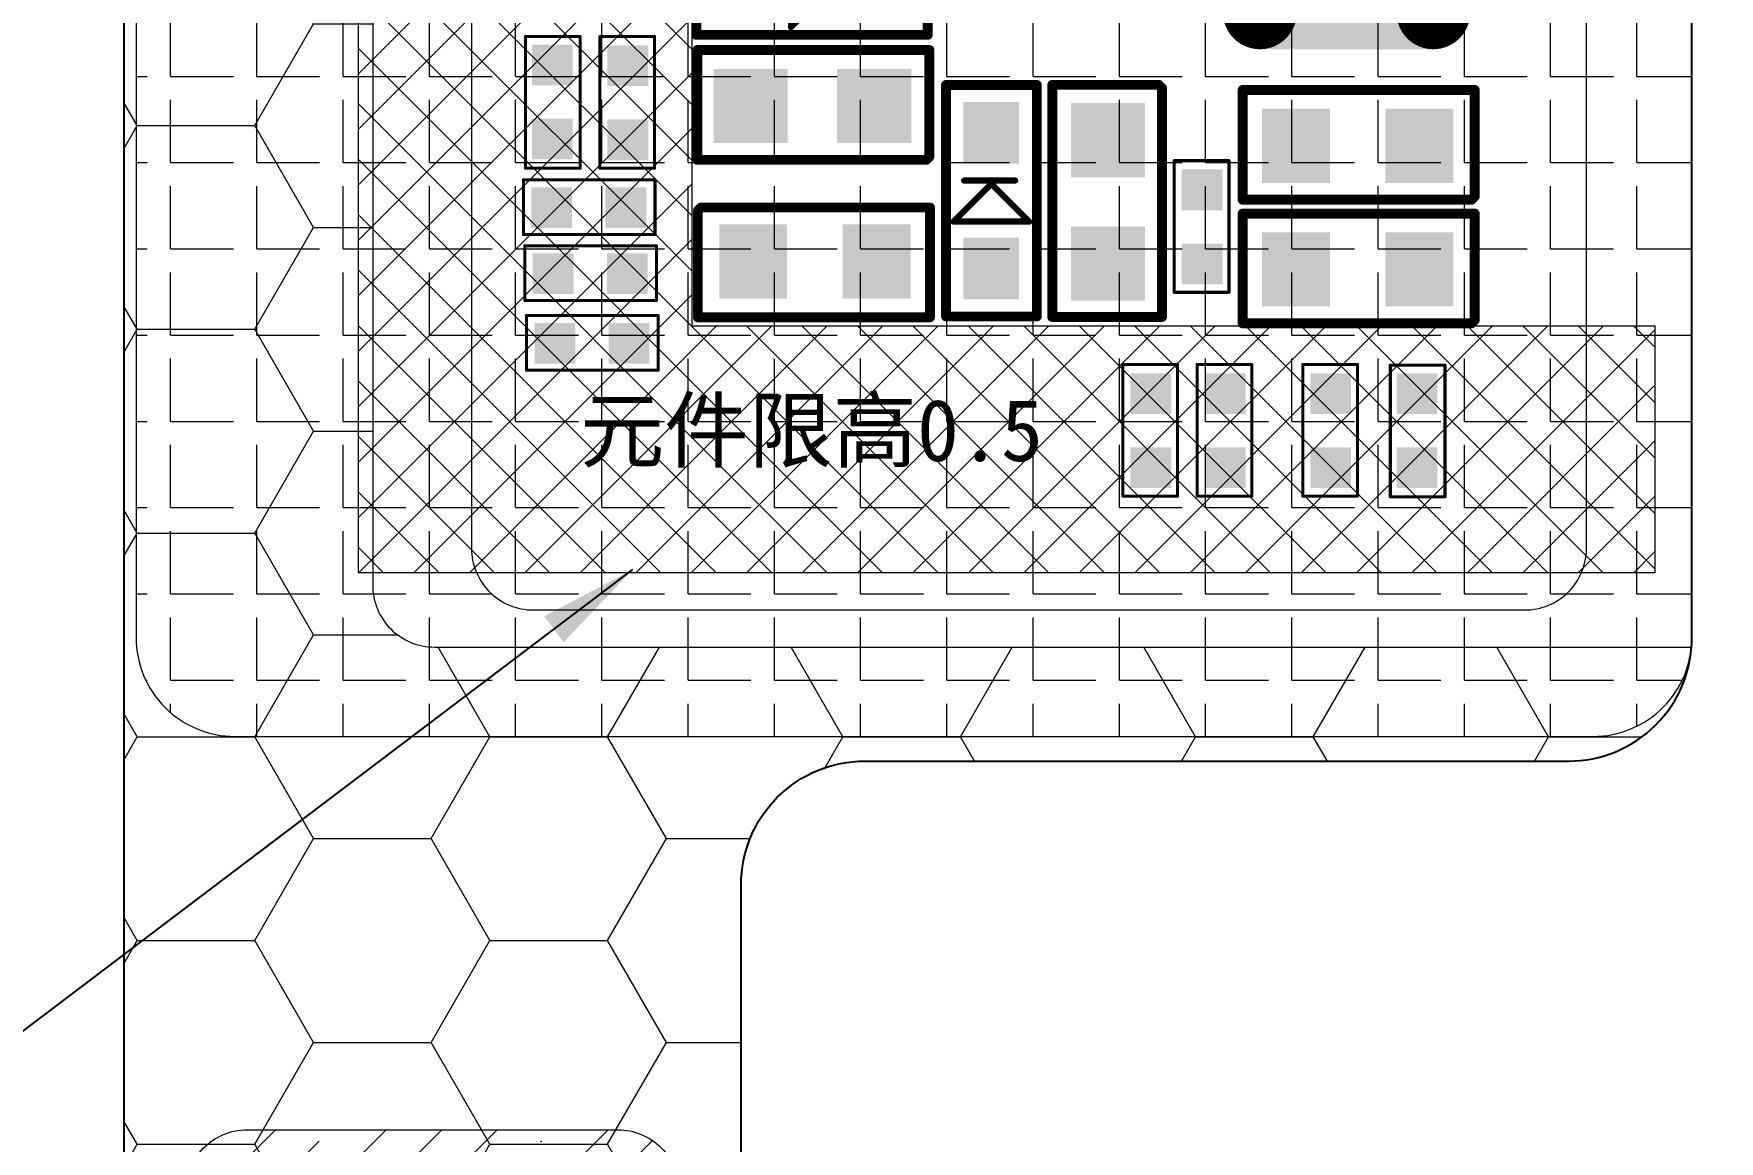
# Model space of a CAD drawing. Header units: millimetres. Extents: x 1845 to 2650, y -178 to 579.
# Drawn here: x 2441.61 to 2455.26, y 256.38 to 265.35 of the extents above; entities that cross this region are included whole.
import ezdxf

# ---------------------------------------------------------------- set-up
doc = ezdxf.new("R2010")
doc.units = ezdxf.units.MM
doc.layers.get('0').update_dxf_attribs({"lineweight": 5})
doc.layers.get('Defpoints').update_dxf_attribs({"lineweight": 5})
doc.layers.add('DIM', color=3, linetype='Continuous', lineweight=5)
doc.layers.add('MFPC', color=50, linetype='Continuous', lineweight=5)
for name, color, linetype in [('EMI', 5, 'Continuous'), ('TOPLAYER', 1, 'Continuous'), ('TOPOVERLAY', 2, 'Continuous'), ('TOPPASTE', 8, 'Continuous'), ('TOPSOLDER', 216, 'Continuous')]:
    doc.layers.add(name, color=color, linetype=linetype)
doc.styles.add('RD', font='ROMAND.shx', dxfattribs={"width": 0.8})
doc.styles.get("Standard").update_dxf_attribs({"font": 'txt', "bigfont": 'gbcbig.shx'})
doc.dimstyles.new('DIM', dxfattribs={"dimtxt": 0.8, "dimasz": 0.8, "dimexe": 0, "dimexo": 0.5, "dimgap": 0.11, "dimtad": 0, "dimzin": 1, "dimdsep": 46, "dimtxsty": 'RD', "dimcen": 0, "dimclrd": 256, "dimclre": 256, "dimclrt": 256, "dimadec": 0, "dimazin": 0, "dimtm": 1e-09, "dimtfac": 1, "dimtofl": 0, "dimtmove": 0, "dimatfit": 3, "dimfxl": 1, "dimlwe": -1, "dimarcsym": 0})

# ---------------------------------------------------------------- blocks, each defined once
blk = doc.blocks.new('*D60')
at = {"layer": 'Defpoints', "color": 0, "lineweight": 5, "transparency": 16777216}
for p in [(2421.83, 283.368), (2447.944, 283.368), (2452.264, 243.262)]:
    blk.add_point(p, dxfattribs=at)
at = {"layer": 'DIM', "lineweight": 5, "transparency": 16777216}
for p, q in [((2447.444, 283.368), (2421.83, 283.368)), ((2421.83, 282.568), (2421.83, 267.362)), ((2421.83, 244.062), (2421.83, 259.782)), ((2451.764, 243.262), (2421.83, 243.262))]:
    blk.add_line(p, q, dxfattribs=at)
for points in [[(2421.697, 282.568), (2421.964, 282.568), (2421.83, 283.368)], [(2421.697, 244.062), (2421.964, 244.062), (2421.83, 243.262)]]:
    blk.add_solid(points, dxfattribs=at)
at = {"layer": 'DIM', "lineweight": 5, "transparency": 16777216, "insert": (2421.83, 263.572), "char_height": 1.2, "attachment_point": 5, "rotation": 90, "style": 'RD'}
blk.add_mtext('40.11%%P0.5', dxfattribs=at)
blk = doc.blocks.new('DIODE_SCHOTTKY_2')
at = {"layer": 'TOPLAYER'}
for points in [[(-0.249999, -0.224998), (0.249999, -0.224998), (-0.249999, 0.224998), (0.249999, 0.224998)], [(0.849998, -0.224998), (1.349997, -0.224998), (0.849998, 0.224998), (1.349997, 0.224998)]]:
    blk.add_solid(points, dxfattribs=at)
at = {"layer": 'TOPOVERLAY'}
for points, const_width in [([(-0.387835, 0.364609), (1.486865, 0.364609)], 0.08001), ([(-0.387835, 0.364609), (-0.387835, -0.37039)], 0.08001), ([(0.380865, 0.304251), (0.380865, -0.30639)], 0.05), ([(0.380865, 0.304251), (0.686186, -0.001069)], 0.05), ([(1.486865, 0.364609), (1.486865, -0.37039)], 0.08001), ([(0.713064, 0.218011), (0.713064, -0.19479)], 0.05), ([(0.686186, -0.001069), (0.379265, -0.30799)], 0.05), ([(-0.387835, -0.37039), (1.486865, -0.37039)], 0.08001)]:
    blk.add_lwpolyline(points, dxfattribs=dict(at, const_width=const_width))
for points, const_width in [([(-0.407838, 0.364609, 1), (-0.367833, 0.364609, 1)], 0.040005), ([(-0.407838, 0.364609, 1), (-0.367833, 0.364609, 1)], 0.040005), ([(0.368366, 0.304251, 1), (0.393365, 0.304251, 1)], 0.024999), ([(0.368366, 0.304251, 1), (0.393365, 0.304251, 1)], 0.024999), ([(1.466863, 0.364609, 1), (1.506868, 0.364609, 1)], 0.040005), ([(1.466863, 0.364609, 1), (1.506868, 0.364609, 1)], 0.040005), ([(0.700565, 0.218011, 1), (0.725564, 0.218011, 1)], 0.024999), ([(0.673687, -0.001069, 1), (0.698685, -0.001069, 1)], 0.024999), ([(0.673687, -0.001069, 1), (0.698685, -0.001069, 1)], 0.024999), ([(0.700565, -0.19479, 1), (0.725564, -0.19479, 1)], 0.024999), ([(-0.407838, -0.37039, 1), (-0.367833, -0.37039, 1)], 0.040005), ([(-0.407838, -0.37039, 1), (-0.367833, -0.37039, 1)], 0.040005), ([(0.366766, -0.30799, 1), (0.391765, -0.30799, 1)], 0.024999), ([(0.368366, -0.30639, 1), (0.393365, -0.30639, 1)], 0.024999), ([(1.466863, -0.37039, 1), (1.506868, -0.37039, 1)], 0.040005), ([(1.466863, -0.37039, 1), (1.506868, -0.37039, 1)], 0.040005)]:
    blk.add_lwpolyline(points, format="xyb", close=True, dxfattribs=dict(at, const_width=const_width))
at = {"layer": 'TOPPASTE'}
for points in [[(-0.249999, -0.224998), (0.249999, -0.224998), (-0.249999, 0.224998), (0.249999, 0.224998)], [(0.849998, -0.224998), (1.349997, -0.224998), (0.849998, 0.224998), (1.349997, 0.224998)]]:
    blk.add_solid(points, dxfattribs=at)
at = {"layer": 'TOPSOLDER'}
for points in [[(-0.249999, -0.224998), (0.249999, -0.224998), (-0.249999, 0.224998), (0.249999, 0.224998)], [(0.849998, -0.224998), (1.349997, -0.224998), (0.849998, 0.224998), (1.349997, 0.224998)]]:
    blk.add_solid(points, dxfattribs=at)
blk = doc.blocks.new('0402S_3')
at = {"layer": 'TOPLAYER'}
for points in [[(-0.273055, 0.305189), (-0.823051, 0.305189), (-0.273055, -0.29481), (-0.823051, -0.29481)], [(0.726943, 0.305189), (0.176947, 0.305189), (0.726943, -0.29481), (0.176947, -0.29481)]]:
    blk.add_solid(points, dxfattribs=at)
at = {"layer": 'TOPOVERLAY', "const_width": 0.08001}
for points in [[(-0.979853, 0.457589), (0.899747, 0.457589)], [(-0.979853, -0.431411), (-0.979853, 0.457589)], [(0.899747, -0.406011), (0.899747, 0.457589)], [(-0.979853, -0.431411), (0.874347, -0.431411)], [(0.874347, -0.431411), (0.899747, -0.406011)]]:
    blk.add_lwpolyline(points, dxfattribs=at)
at = {"layer": 'TOPOVERLAY', "const_width": 0.040005}
for points in [[(-0.999856, 0.457589, 1), (-0.959851, 0.457589, 1)], [(-0.999856, 0.457589, 1), (-0.959851, 0.457589, 1)], [(0.879744, 0.457589, 1), (0.919749, 0.457589, 1)], [(0.879744, 0.457589, 1), (0.919749, 0.457589, 1)], [(-0.999856, -0.431411, 1), (-0.959851, -0.431411, 1)], [(-0.999856, -0.431411, 1), (-0.959851, -0.431411, 1)], [(0.854344, -0.431411, 1), (0.894349, -0.431411, 1)], [(0.854344, -0.431411, 1), (0.894349, -0.431411, 1)], [(0.879744, -0.406011, 1), (0.919749, -0.406011, 1)], [(0.879744, -0.406011, 1), (0.919749, -0.406011, 1)]]:
    blk.add_lwpolyline(points, format="xyb", close=True, dxfattribs=at)
at = {"layer": 'TOPPASTE'}
for points in [[(-0.273055, 0.305189), (-0.823051, 0.305189), (-0.273055, -0.29481), (-0.823051, -0.29481)], [(0.726943, 0.305189), (0.176947, 0.305189), (0.726943, -0.29481), (0.176947, -0.29481)]]:
    blk.add_solid(points, dxfattribs=at)
at = {"layer": 'TOPSOLDER'}
for points in [[(-0.273055, 0.305189), (-0.823051, 0.305189), (-0.273055, -0.29481), (-0.823051, -0.29481)], [(0.726943, 0.305189), (0.176947, 0.305189), (0.726943, -0.29481), (0.176947, -0.29481)]]:
    blk.add_solid(points, dxfattribs=at)
blk = doc.blocks.new('0201_4')
at = {"layer": 'TOPLAYER'}
for points in [[(0.164998, -0.165001), (0.164998, 0.165001), (-0.164998, -0.165001), (-0.164998, 0.165001)], [(0.764997, -0.165001), (0.764997, 0.165001), (0.435, -0.165001), (0.435, 0.165001)]]:
    blk.add_solid(points, dxfattribs=at)
at = {"layer": 'TOPOVERLAY', "const_width": 0.025001}
for points in [[(-0.23, 0.225999), (-0.181, 0.225999)], [(-0.23, 0.225999), (-0.23, -0.217)], [(-0.18, 0.225999), (0.836, 0.225999)], [(0.836, 0.225999), (0.836, -0.217)], [(-0.23, -0.217), (0.836, -0.217)]]:
    blk.add_lwpolyline(points, dxfattribs=at)
at = {"layer": 'TOPOVERLAY', "const_width": 0.012499}
for points in [[(-0.23625, 0.225999, 1), (-0.223749, 0.225999, 1)], [(-0.23625, 0.225999, 1), (-0.223749, 0.225999, 1)], [(-0.187251, 0.225999, 1), (-0.174749, 0.225999, 1)], [(-0.186251, 0.225999, 1), (-0.173749, 0.225999, 1)], [(0.829749, 0.225999, 1), (0.842251, 0.225999, 1)], [(0.829749, 0.225999, 1), (0.842251, 0.225999, 1)], [(-0.23625, -0.217, 1), (-0.223749, -0.217, 1)], [(-0.23625, -0.217, 1), (-0.223749, -0.217, 1)], [(0.829749, -0.217, 1), (0.842251, -0.217, 1)], [(0.829749, -0.217, 1), (0.842251, -0.217, 1)]]:
    blk.add_lwpolyline(points, format="xyb", close=True, dxfattribs=at)
at = {"layer": 'TOPPASTE'}
for points in [[(0.164998, -0.165001), (0.164998, 0.165001), (-0.164998, -0.165001), (-0.164998, 0.165001)], [(0.764997, -0.165001), (0.764997, 0.165001), (0.435, -0.165001), (0.435, 0.165001)]]:
    blk.add_solid(points, dxfattribs=at)
at = {"layer": 'TOPSOLDER'}
for points in [[(0.164998, -0.165001), (0.164998, 0.165001), (-0.164998, -0.165001), (-0.164998, 0.165001)], [(0.764997, -0.165001), (0.764997, 0.165001), (0.435, -0.165001), (0.435, 0.165001)]]:
    blk.add_solid(points, dxfattribs=at)
blk = doc.blocks.new('0201_5')
at = {"layer": 'TOPLAYER'}
for points in [[(0.164998, -0.165001), (0.164998, 0.165001), (-0.164998, -0.165001), (-0.164998, 0.165001)], [(0.764997, -0.165001), (0.764997, 0.165001), (0.435, -0.165001), (0.435, 0.165001)]]:
    blk.add_solid(points, dxfattribs=at)
at = {"layer": 'TOPOVERLAY', "const_width": 0.025001}
for points in [[(-0.23, 0.225999), (-0.181, 0.225999)], [(-0.23, 0.225999), (-0.23, -0.217)], [(-0.18, 0.225999), (0.836, 0.225999)], [(0.836, 0.225999), (0.836, -0.217)], [(-0.23, -0.217), (0.836, -0.217)]]:
    blk.add_lwpolyline(points, dxfattribs=at)
at = {"layer": 'TOPOVERLAY', "const_width": 0.012499}
for points in [[(-0.23625, 0.225999, 1), (-0.223749, 0.225999, 1)], [(-0.23625, 0.225999, 1), (-0.223749, 0.225999, 1)], [(-0.187251, 0.225999, 1), (-0.174749, 0.225999, 1)], [(-0.186251, 0.225999, 1), (-0.173749, 0.225999, 1)], [(0.829749, 0.225999, 1), (0.842251, 0.225999, 1)], [(0.829749, 0.225999, 1), (0.842251, 0.225999, 1)], [(-0.23625, -0.217, 1), (-0.223749, -0.217, 1)], [(-0.23625, -0.217, 1), (-0.223749, -0.217, 1)], [(0.829749, -0.217, 1), (0.842251, -0.217, 1)], [(0.829749, -0.217, 1), (0.842251, -0.217, 1)]]:
    blk.add_lwpolyline(points, format="xyb", close=True, dxfattribs=at)
at = {"layer": 'TOPPASTE'}
for points in [[(0.164998, -0.165001), (0.164998, 0.165001), (-0.164998, -0.165001), (-0.164998, 0.165001)], [(0.764997, -0.165001), (0.764997, 0.165001), (0.435, -0.165001), (0.435, 0.165001)]]:
    blk.add_solid(points, dxfattribs=at)
at = {"layer": 'TOPSOLDER'}
for points in [[(0.164998, -0.165001), (0.164998, 0.165001), (-0.164998, -0.165001), (-0.164998, 0.165001)], [(0.764997, -0.165001), (0.764997, 0.165001), (0.435, -0.165001), (0.435, 0.165001)]]:
    blk.add_solid(points, dxfattribs=at)
blk = doc.blocks.new('0201_6')
at = {"layer": 'TOPLAYER'}
for points in [[(0.164998, -0.165001), (0.164998, 0.165001), (-0.164998, -0.165001), (-0.164998, 0.165001)], [(0.764997, -0.165001), (0.764997, 0.165001), (0.435, -0.165001), (0.435, 0.165001)]]:
    blk.add_solid(points, dxfattribs=at)
at = {"layer": 'TOPOVERLAY', "const_width": 0.025001}
for points in [[(-0.23, -0.217), (-0.23, 0.225999)], [(-0.181, 0.225999), (-0.23, 0.225999)], [(0.836, 0.225999), (-0.18, 0.225999)], [(0.836, -0.217), (0.836, 0.225999)], [(0.836, -0.217), (-0.23, -0.217)]]:
    blk.add_lwpolyline(points, dxfattribs=at)
at = {"layer": 'TOPOVERLAY', "const_width": 0.012499}
for points in [[(-0.23625, 0.225999, 1), (-0.223749, 0.225999, 1)], [(-0.23625, 0.225999, 1), (-0.223749, 0.225999, 1)], [(-0.187251, 0.225999, 1), (-0.174749, 0.225999, 1)], [(-0.186251, 0.225999, 1), (-0.173749, 0.225999, 1)], [(0.829749, 0.225999, 1), (0.842251, 0.225999, 1)], [(0.829749, 0.225999, 1), (0.842251, 0.225999, 1)], [(-0.23625, -0.217, 1), (-0.223749, -0.217, 1)], [(-0.23625, -0.217, 1), (-0.223749, -0.217, 1)], [(0.829749, -0.217, 1), (0.842251, -0.217, 1)], [(0.829749, -0.217, 1), (0.842251, -0.217, 1)]]:
    blk.add_lwpolyline(points, format="xyb", close=True, dxfattribs=at)
at = {"layer": 'TOPPASTE'}
for points in [[(0.164998, -0.165001), (0.164998, 0.165001), (-0.164998, -0.165001), (-0.164998, 0.165001)], [(0.764997, -0.165001), (0.764997, 0.165001), (0.435, -0.165001), (0.435, 0.165001)]]:
    blk.add_solid(points, dxfattribs=at)
at = {"layer": 'TOPSOLDER'}
for points in [[(0.164998, -0.165001), (0.164998, 0.165001), (-0.164998, -0.165001), (-0.164998, 0.165001)], [(0.764997, -0.165001), (0.764997, 0.165001), (0.435, -0.165001), (0.435, 0.165001)]]:
    blk.add_solid(points, dxfattribs=at)
blk = doc.blocks.new('0201_12')
at = {"layer": 'TOPLAYER'}
for points in [[(0.164998, -0.165001), (0.164998, 0.165001), (-0.164998, -0.165001), (-0.164998, 0.165001)], [(0.764997, -0.165001), (0.764997, 0.165001), (0.435, -0.165001), (0.435, 0.165001)]]:
    blk.add_solid(points, dxfattribs=at)
at = {"layer": 'TOPOVERLAY', "const_width": 0.025001}
for points in [[(-0.23, -0.217), (-0.23, 0.225999)], [(-0.23, 0.225999), (-0.181, 0.225999)], [(-0.18, 0.225999), (0.836, 0.225999)], [(0.836, -0.217), (0.836, 0.225999)], [(-0.23, -0.217), (0.836, -0.217)]]:
    blk.add_lwpolyline(points, dxfattribs=at)
at = {"layer": 'TOPOVERLAY', "const_width": 0.012499}
for points in [[(-0.23625, 0.225999, 1), (-0.223749, 0.225999, 1)], [(-0.23625, 0.225999, 1), (-0.223749, 0.225999, 1)], [(-0.187251, 0.225999, 1), (-0.174749, 0.225999, 1)], [(-0.186251, 0.225999, 1), (-0.173749, 0.225999, 1)], [(0.829749, 0.225999, 1), (0.842251, 0.225999, 1)], [(0.829749, 0.225999, 1), (0.842251, 0.225999, 1)], [(-0.23625, -0.217, 1), (-0.223749, -0.217, 1)], [(-0.23625, -0.217, 1), (-0.223749, -0.217, 1)], [(0.829749, -0.217, 1), (0.842251, -0.217, 1)], [(0.829749, -0.217, 1), (0.842251, -0.217, 1)]]:
    blk.add_lwpolyline(points, format="xyb", close=True, dxfattribs=at)
at = {"layer": 'TOPPASTE'}
for points in [[(0.164998, -0.165001), (0.164998, 0.165001), (-0.164998, -0.165001), (-0.164998, 0.165001)], [(0.764997, -0.165001), (0.764997, 0.165001), (0.435, -0.165001), (0.435, 0.165001)]]:
    blk.add_solid(points, dxfattribs=at)
at = {"layer": 'TOPSOLDER'}
for points in [[(0.164998, -0.165001), (0.164998, 0.165001), (-0.164998, -0.165001), (-0.164998, 0.165001)], [(0.764997, -0.165001), (0.764997, 0.165001), (0.435, -0.165001), (0.435, 0.165001)]]:
    blk.add_solid(points, dxfattribs=at)
blk = doc.blocks.new('0201_14')
at = {"layer": 'TOPLAYER'}
for points in [[(0.164998, -0.165001), (0.164998, 0.165001), (-0.164998, -0.165001), (-0.164998, 0.165001)], [(0.764997, -0.165001), (0.764997, 0.165001), (0.435, -0.165001), (0.435, 0.165001)]]:
    blk.add_solid(points, dxfattribs=at)
at = {"layer": 'TOPOVERLAY', "const_width": 0.025001}
for points in [[(-0.23, -0.217), (-0.23, 0.225999)], [(-0.23, 0.225999), (-0.181, 0.225999)], [(-0.18, 0.225999), (0.836, 0.225999)], [(0.836, -0.217), (0.836, 0.225999)], [(-0.23, -0.217), (0.836, -0.217)]]:
    blk.add_lwpolyline(points, dxfattribs=at)
at = {"layer": 'TOPOVERLAY', "const_width": 0.012499}
for points in [[(-0.23625, 0.225999, 1), (-0.223749, 0.225999, 1)], [(-0.23625, 0.225999, 1), (-0.223749, 0.225999, 1)], [(-0.187251, 0.225999, 1), (-0.174749, 0.225999, 1)], [(-0.186251, 0.225999, 1), (-0.173749, 0.225999, 1)], [(0.829749, 0.225999, 1), (0.842251, 0.225999, 1)], [(0.829749, 0.225999, 1), (0.842251, 0.225999, 1)], [(-0.23625, -0.217, 1), (-0.223749, -0.217, 1)], [(-0.23625, -0.217, 1), (-0.223749, -0.217, 1)], [(0.829749, -0.217, 1), (0.842251, -0.217, 1)], [(0.829749, -0.217, 1), (0.842251, -0.217, 1)]]:
    blk.add_lwpolyline(points, format="xyb", close=True, dxfattribs=at)
at = {"layer": 'TOPPASTE'}
for points in [[(0.164998, -0.165001), (0.164998, 0.165001), (-0.164998, -0.165001), (-0.164998, 0.165001)], [(0.764997, -0.165001), (0.764997, 0.165001), (0.435, -0.165001), (0.435, 0.165001)]]:
    blk.add_solid(points, dxfattribs=at)
at = {"layer": 'TOPSOLDER'}
for points in [[(0.164998, -0.165001), (0.164998, 0.165001), (-0.164998, -0.165001), (-0.164998, 0.165001)], [(0.764997, -0.165001), (0.764997, 0.165001), (0.435, -0.165001), (0.435, 0.165001)]]:
    blk.add_solid(points, dxfattribs=at)
blk = doc.blocks.new('0201_15')
at = {"layer": 'TOPLAYER'}
for points in [[(0.164998, -0.165001), (0.164998, 0.165001), (-0.164998, -0.165001), (-0.164998, 0.165001)], [(0.764997, -0.165001), (0.764997, 0.165001), (0.435, -0.165001), (0.435, 0.165001)]]:
    blk.add_solid(points, dxfattribs=at)
at = {"layer": 'TOPOVERLAY', "const_width": 0.025001}
for points in [[(-0.23, -0.217), (-0.23, 0.225999)], [(-0.23, 0.225999), (-0.181, 0.225999)], [(-0.18, 0.225999), (0.836, 0.225999)], [(0.836, -0.217), (0.836, 0.225999)], [(-0.23, -0.217), (0.836, -0.217)]]:
    blk.add_lwpolyline(points, dxfattribs=at)
at = {"layer": 'TOPOVERLAY', "const_width": 0.012499}
for points in [[(-0.23625, 0.225999, 1), (-0.223749, 0.225999, 1)], [(-0.23625, 0.225999, 1), (-0.223749, 0.225999, 1)], [(-0.187251, 0.225999, 1), (-0.174749, 0.225999, 1)], [(-0.186251, 0.225999, 1), (-0.173749, 0.225999, 1)], [(0.829749, 0.225999, 1), (0.842251, 0.225999, 1)], [(0.829749, 0.225999, 1), (0.842251, 0.225999, 1)], [(-0.23625, -0.217, 1), (-0.223749, -0.217, 1)], [(-0.23625, -0.217, 1), (-0.223749, -0.217, 1)], [(0.829749, -0.217, 1), (0.842251, -0.217, 1)], [(0.829749, -0.217, 1), (0.842251, -0.217, 1)]]:
    blk.add_lwpolyline(points, format="xyb", close=True, dxfattribs=at)
at = {"layer": 'TOPPASTE'}
for points in [[(0.164998, -0.165001), (0.164998, 0.165001), (-0.164998, -0.165001), (-0.164998, 0.165001)], [(0.764997, -0.165001), (0.764997, 0.165001), (0.435, -0.165001), (0.435, 0.165001)]]:
    blk.add_solid(points, dxfattribs=at)
at = {"layer": 'TOPSOLDER'}
for points in [[(0.164998, -0.165001), (0.164998, 0.165001), (-0.164998, -0.165001), (-0.164998, 0.165001)], [(0.764997, -0.165001), (0.764997, 0.165001), (0.435, -0.165001), (0.435, 0.165001)]]:
    blk.add_solid(points, dxfattribs=at)
blk = doc.blocks.new('0201_16')
at = {"layer": 'TOPLAYER'}
for points in [[(0.164998, -0.165001), (0.164998, 0.165001), (-0.164998, -0.165001), (-0.164998, 0.165001)], [(0.764997, -0.165001), (0.764997, 0.165001), (0.435, -0.165001), (0.435, 0.165001)]]:
    blk.add_solid(points, dxfattribs=at)
at = {"layer": 'TOPOVERLAY', "const_width": 0.025001}
for points in [[(-0.23, 0.225999), (-0.23, -0.217)], [(-0.181, 0.225999), (-0.23, 0.225999)], [(0.836, 0.225999), (-0.18, 0.225999)], [(0.836, 0.225999), (0.836, -0.217)], [(0.836, -0.217), (-0.23, -0.217)]]:
    blk.add_lwpolyline(points, dxfattribs=at)
at = {"layer": 'TOPOVERLAY', "const_width": 0.012499}
for points in [[(-0.23625, 0.225999, 1), (-0.223749, 0.225999, 1)], [(-0.23625, 0.225999, 1), (-0.223749, 0.225999, 1)], [(-0.187251, 0.225999, 1), (-0.174749, 0.225999, 1)], [(-0.186251, 0.225999, 1), (-0.173749, 0.225999, 1)], [(0.829749, 0.225999, 1), (0.842251, 0.225999, 1)], [(0.829749, 0.225999, 1), (0.842251, 0.225999, 1)], [(-0.23625, -0.217, 1), (-0.223749, -0.217, 1)], [(-0.23625, -0.217, 1), (-0.223749, -0.217, 1)], [(0.829749, -0.217, 1), (0.842251, -0.217, 1)], [(0.829749, -0.217, 1), (0.842251, -0.217, 1)]]:
    blk.add_lwpolyline(points, format="xyb", close=True, dxfattribs=at)
at = {"layer": 'TOPPASTE'}
for points in [[(0.164998, -0.165001), (0.164998, 0.165001), (-0.164998, -0.165001), (-0.164998, 0.165001)], [(0.764997, -0.165001), (0.764997, 0.165001), (0.435, -0.165001), (0.435, 0.165001)]]:
    blk.add_solid(points, dxfattribs=at)
at = {"layer": 'TOPSOLDER'}
for points in [[(0.164998, -0.165001), (0.164998, 0.165001), (-0.164998, -0.165001), (-0.164998, 0.165001)], [(0.764997, -0.165001), (0.764997, 0.165001), (0.435, -0.165001), (0.435, 0.165001)]]:
    blk.add_solid(points, dxfattribs=at)
blk = doc.blocks.new('0402S_18')
at = {"layer": 'TOPLAYER'}
for points in [[(-0.273055, 0.305189), (-0.823051, 0.305189), (-0.273055, -0.29481), (-0.823051, -0.29481)], [(0.726943, 0.305189), (0.176947, 0.305189), (0.726943, -0.29481), (0.176947, -0.29481)]]:
    blk.add_solid(points, dxfattribs=at)
at = {"layer": 'TOPOVERLAY', "const_width": 0.08001}
for points in [[(-0.979853, 0.457589), (0.899747, 0.457589)], [(-0.979853, -0.431411), (-0.979853, 0.457589)], [(0.899747, -0.406011), (0.899747, 0.457589)], [(-0.979853, -0.431411), (0.874347, -0.431411)], [(0.874347, -0.431411), (0.899747, -0.406011)]]:
    blk.add_lwpolyline(points, dxfattribs=at)
at = {"layer": 'TOPOVERLAY', "const_width": 0.040005}
for points in [[(-0.999856, 0.457589, 1), (-0.959851, 0.457589, 1)], [(-0.999856, 0.457589, 1), (-0.959851, 0.457589, 1)], [(0.879744, 0.457589, 1), (0.919749, 0.457589, 1)], [(0.879744, 0.457589, 1), (0.919749, 0.457589, 1)], [(-0.999856, -0.431411, 1), (-0.959851, -0.431411, 1)], [(-0.999856, -0.431411, 1), (-0.959851, -0.431411, 1)], [(0.854344, -0.431411, 1), (0.894349, -0.431411, 1)], [(0.854344, -0.431411, 1), (0.894349, -0.431411, 1)], [(0.879744, -0.406011, 1), (0.919749, -0.406011, 1)], [(0.879744, -0.406011, 1), (0.919749, -0.406011, 1)]]:
    blk.add_lwpolyline(points, format="xyb", close=True, dxfattribs=at)
at = {"layer": 'TOPPASTE'}
for points in [[(-0.273055, 0.305189), (-0.823051, 0.305189), (-0.273055, -0.29481), (-0.823051, -0.29481)], [(0.726943, 0.305189), (0.176947, 0.305189), (0.726943, -0.29481), (0.176947, -0.29481)]]:
    blk.add_solid(points, dxfattribs=at)
at = {"layer": 'TOPSOLDER'}
for points in [[(-0.273055, 0.305189), (-0.823051, 0.305189), (-0.273055, -0.29481), (-0.823051, -0.29481)], [(0.726943, 0.305189), (0.176947, 0.305189), (0.726943, -0.29481), (0.176947, -0.29481)]]:
    blk.add_solid(points, dxfattribs=at)
blk = doc.blocks.new('0201_19')
at = {"layer": 'TOPLAYER'}
for points in [[(0.164998, -0.165001), (0.164998, 0.165001), (-0.164998, -0.165001), (-0.164998, 0.165001)], [(0.764997, -0.165001), (0.764997, 0.165001), (0.435, -0.165001), (0.435, 0.165001)]]:
    blk.add_solid(points, dxfattribs=at)
at = {"layer": 'TOPOVERLAY', "const_width": 0.025001}
for points in [[(-0.23, 0.225999), (-0.181, 0.225999)], [(-0.23, 0.225999), (-0.23, -0.217)], [(-0.18, 0.225999), (0.836, 0.225999)], [(0.836, 0.225999), (0.836, -0.217)], [(-0.23, -0.217), (0.836, -0.217)]]:
    blk.add_lwpolyline(points, dxfattribs=at)
at = {"layer": 'TOPOVERLAY', "const_width": 0.012499}
for points in [[(-0.23625, 0.225999, 1), (-0.223749, 0.225999, 1)], [(-0.23625, 0.225999, 1), (-0.223749, 0.225999, 1)], [(-0.187251, 0.225999, 1), (-0.174749, 0.225999, 1)], [(-0.186251, 0.225999, 1), (-0.173749, 0.225999, 1)], [(0.829749, 0.225999, 1), (0.842251, 0.225999, 1)], [(0.829749, 0.225999, 1), (0.842251, 0.225999, 1)], [(-0.23625, -0.217, 1), (-0.223749, -0.217, 1)], [(-0.23625, -0.217, 1), (-0.223749, -0.217, 1)], [(0.829749, -0.217, 1), (0.842251, -0.217, 1)], [(0.829749, -0.217, 1), (0.842251, -0.217, 1)]]:
    blk.add_lwpolyline(points, format="xyb", close=True, dxfattribs=at)
at = {"layer": 'TOPPASTE'}
for points in [[(0.164998, -0.165001), (0.164998, 0.165001), (-0.164998, -0.165001), (-0.164998, 0.165001)], [(0.764997, -0.165001), (0.764997, 0.165001), (0.435, -0.165001), (0.435, 0.165001)]]:
    blk.add_solid(points, dxfattribs=at)
at = {"layer": 'TOPSOLDER'}
for points in [[(0.164998, -0.165001), (0.164998, 0.165001), (-0.164998, -0.165001), (-0.164998, 0.165001)], [(0.764997, -0.165001), (0.764997, 0.165001), (0.435, -0.165001), (0.435, 0.165001)]]:
    blk.add_solid(points, dxfattribs=at)
blk = doc.blocks.new('0402S_20')
at = {"layer": 'TOPLAYER'}
for points in [[(-0.273055, 0.305189), (-0.823051, 0.305189), (-0.273055, -0.29481), (-0.823051, -0.29481)], [(0.726943, 0.305189), (0.176947, 0.305189), (0.726943, -0.29481), (0.176947, -0.29481)]]:
    blk.add_solid(points, dxfattribs=at)
at = {"layer": 'TOPOVERLAY', "const_width": 0.08001}
for points in [[(0.899747, 0.457589), (-0.979853, 0.457589)], [(-0.979853, 0.457589), (-0.979853, -0.431411)], [(0.899747, 0.457589), (0.899747, -0.406011)], [(0.874347, -0.431411), (-0.979853, -0.431411)], [(0.899747, -0.406011), (0.874347, -0.431411)]]:
    blk.add_lwpolyline(points, dxfattribs=at)
at = {"layer": 'TOPOVERLAY', "const_width": 0.040005}
for points in [[(-0.999856, 0.457589, 1), (-0.959851, 0.457589, 1)], [(-0.999856, 0.457589, 1), (-0.959851, 0.457589, 1)], [(0.879744, 0.457589, 1), (0.919749, 0.457589, 1)], [(0.879744, 0.457589, 1), (0.919749, 0.457589, 1)], [(-0.999856, -0.431411, 1), (-0.959851, -0.431411, 1)], [(-0.999856, -0.431411, 1), (-0.959851, -0.431411, 1)], [(0.854344, -0.431411, 1), (0.894349, -0.431411, 1)], [(0.854344, -0.431411, 1), (0.894349, -0.431411, 1)], [(0.879744, -0.406011, 1), (0.919749, -0.406011, 1)], [(0.879744, -0.406011, 1), (0.919749, -0.406011, 1)]]:
    blk.add_lwpolyline(points, format="xyb", close=True, dxfattribs=at)
at = {"layer": 'TOPPASTE'}
for points in [[(-0.273055, 0.305189), (-0.823051, 0.305189), (-0.273055, -0.29481), (-0.823051, -0.29481)], [(0.726943, 0.305189), (0.176947, 0.305189), (0.726943, -0.29481), (0.176947, -0.29481)]]:
    blk.add_solid(points, dxfattribs=at)
at = {"layer": 'TOPSOLDER'}
for points in [[(-0.273055, 0.305189), (-0.823051, 0.305189), (-0.273055, -0.29481), (-0.823051, -0.29481)], [(0.726943, 0.305189), (0.176947, 0.305189), (0.726943, -0.29481), (0.176947, -0.29481)]]:
    blk.add_solid(points, dxfattribs=at)
blk = doc.blocks.new('0201_22')
at = {"layer": 'TOPLAYER'}
for points in [[(0.164998, -0.165001), (0.164998, 0.165001), (-0.164998, -0.165001), (-0.164998, 0.165001)], [(0.764997, -0.165001), (0.764997, 0.165001), (0.435, -0.165001), (0.435, 0.165001)]]:
    blk.add_solid(points, dxfattribs=at)
at = {"layer": 'TOPOVERLAY', "const_width": 0.025001}
for points in [[(-0.23, 0.225999), (-0.23, -0.217)], [(-0.23, 0.225999), (-0.181, 0.225999)], [(-0.18, 0.225999), (0.836, 0.225999)], [(0.836, 0.225999), (0.836, -0.217)], [(-0.23, -0.217), (0.836, -0.217)]]:
    blk.add_lwpolyline(points, dxfattribs=at)
at = {"layer": 'TOPOVERLAY', "const_width": 0.012499}
for points in [[(-0.23625, 0.225999, 1), (-0.223749, 0.225999, 1)], [(-0.23625, 0.225999, 1), (-0.223749, 0.225999, 1)], [(-0.187251, 0.225999, 1), (-0.174749, 0.225999, 1)], [(-0.186251, 0.225999, 1), (-0.173749, 0.225999, 1)], [(0.829749, 0.225999, 1), (0.842251, 0.225999, 1)], [(0.829749, 0.225999, 1), (0.842251, 0.225999, 1)], [(-0.23625, -0.217, 1), (-0.223749, -0.217, 1)], [(-0.23625, -0.217, 1), (-0.223749, -0.217, 1)], [(0.829749, -0.217, 1), (0.842251, -0.217, 1)], [(0.829749, -0.217, 1), (0.842251, -0.217, 1)]]:
    blk.add_lwpolyline(points, format="xyb", close=True, dxfattribs=at)
at = {"layer": 'TOPPASTE'}
for points in [[(0.164998, -0.165001), (0.164998, 0.165001), (-0.164998, -0.165001), (-0.164998, 0.165001)], [(0.764997, -0.165001), (0.764997, 0.165001), (0.435, -0.165001), (0.435, 0.165001)]]:
    blk.add_solid(points, dxfattribs=at)
at = {"layer": 'TOPSOLDER'}
for points in [[(0.164998, -0.165001), (0.164998, 0.165001), (-0.164998, -0.165001), (-0.164998, 0.165001)], [(0.764997, -0.165001), (0.764997, 0.165001), (0.435, -0.165001), (0.435, 0.165001)]]:
    blk.add_solid(points, dxfattribs=at)
blk = doc.blocks.new('0402S_23')
at = {"layer": 'TOPLAYER'}
for points in [[(-0.248054, 0.305189), (-0.848053, 0.305189), (-0.248054, -0.29481), (-0.848053, -0.29481)], [(0.751944, 0.305189), (0.151945, 0.305189), (0.751944, -0.29481), (0.151945, -0.29481)]]:
    blk.add_solid(points, dxfattribs=at)
at = {"layer": 'TOPOVERLAY', "const_width": 0.08001}
for points in [[(-0.979853, -0.431411), (-0.979853, 0.457589)], [(0.899747, 0.457589), (-0.979853, 0.457589)], [(0.899747, -0.406011), (0.899747, 0.457589)], [(0.874347, -0.431411), (-0.979853, -0.431411)], [(0.874347, -0.431411), (0.899747, -0.406011)]]:
    blk.add_lwpolyline(points, dxfattribs=at)
at = {"layer": 'TOPOVERLAY', "const_width": 0.040005}
for points in [[(-0.999856, 0.457589, 1), (-0.959851, 0.457589, 1)], [(-0.999856, 0.457589, 1), (-0.959851, 0.457589, 1)], [(0.879744, 0.457589, 1), (0.919749, 0.457589, 1)], [(0.879744, 0.457589, 1), (0.919749, 0.457589, 1)], [(-0.999856, -0.431411, 1), (-0.959851, -0.431411, 1)], [(-0.999856, -0.431411, 1), (-0.959851, -0.431411, 1)], [(0.854344, -0.431411, 1), (0.894349, -0.431411, 1)], [(0.854344, -0.431411, 1), (0.894349, -0.431411, 1)], [(0.879744, -0.406011, 1), (0.919749, -0.406011, 1)], [(0.879744, -0.406011, 1), (0.919749, -0.406011, 1)]]:
    blk.add_lwpolyline(points, format="xyb", close=True, dxfattribs=at)
at = {"layer": 'TOPPASTE'}
for points in [[(-0.248054, 0.305189), (-0.848053, 0.305189), (-0.248054, -0.29481), (-0.848053, -0.29481)], [(0.751944, 0.305189), (0.151945, 0.305189), (0.751944, -0.29481), (0.151945, -0.29481)]]:
    blk.add_solid(points, dxfattribs=at)
at = {"layer": 'TOPSOLDER'}
for points in [[(-0.248054, 0.305189), (-0.848053, 0.305189), (-0.248054, -0.29481), (-0.848053, -0.29481)], [(0.751944, 0.305189), (0.151945, 0.305189), (0.751944, -0.29481), (0.151945, -0.29481)]]:
    blk.add_solid(points, dxfattribs=at)
blk = doc.blocks.new('0402S_24')
at = {"layer": 'TOPLAYER'}
for points in [[(-0.248054, 0.305189), (-0.848053, 0.305189), (-0.248054, -0.29481), (-0.848053, -0.29481)], [(0.751944, 0.305189), (0.151945, 0.305189), (0.751944, -0.29481), (0.151945, -0.29481)]]:
    blk.add_solid(points, dxfattribs=at)
at = {"layer": 'TOPOVERLAY', "const_width": 0.08001}
for points in [[(-0.979853, -0.431411), (-0.979853, 0.457589)], [(-0.979853, 0.457589), (0.899747, 0.457589)], [(0.899747, -0.406011), (0.899747, 0.457589)], [(-0.979853, -0.431411), (0.874347, -0.431411)], [(0.874347, -0.431411), (0.899747, -0.406011)]]:
    blk.add_lwpolyline(points, dxfattribs=at)
at = {"layer": 'TOPOVERLAY', "const_width": 0.040005}
for points in [[(-0.999856, 0.457589, 1), (-0.959851, 0.457589, 1)], [(-0.999856, 0.457589, 1), (-0.959851, 0.457589, 1)], [(0.879744, 0.457589, 1), (0.919749, 0.457589, 1)], [(0.879744, 0.457589, 1), (0.919749, 0.457589, 1)], [(-0.999856, -0.431411, 1), (-0.959851, -0.431411, 1)], [(-0.999856, -0.431411, 1), (-0.959851, -0.431411, 1)], [(0.854344, -0.431411, 1), (0.894349, -0.431411, 1)], [(0.854344, -0.431411, 1), (0.894349, -0.431411, 1)], [(0.879744, -0.406011, 1), (0.919749, -0.406011, 1)], [(0.879744, -0.406011, 1), (0.919749, -0.406011, 1)]]:
    blk.add_lwpolyline(points, format="xyb", close=True, dxfattribs=at)
at = {"layer": 'TOPPASTE'}
for points in [[(-0.248054, 0.305189), (-0.848053, 0.305189), (-0.248054, -0.29481), (-0.848053, -0.29481)], [(0.751944, 0.305189), (0.151945, 0.305189), (0.751944, -0.29481), (0.151945, -0.29481)]]:
    blk.add_solid(points, dxfattribs=at)
at = {"layer": 'TOPSOLDER'}
for points in [[(-0.248054, 0.305189), (-0.848053, 0.305189), (-0.248054, -0.29481), (-0.848053, -0.29481)], [(0.751944, 0.305189), (0.151945, 0.305189), (0.751944, -0.29481), (0.151945, -0.29481)]]:
    blk.add_solid(points, dxfattribs=at)
blk = doc.blocks.new('L_28')
at = {"layer": 'TOPLAYER', "const_width": 0.1975}
for points in [[(-1.136249, 0.7025, 1), (-0.938748, 0.7025, 1)], [(-0.741248, 0.7025, 1), (-0.543748, 0.7025, 1)], [(0.543753, 0.7025, 1), (0.741253, 0.7025, 1)], [(0.938754, 0.7025, 1), (1.136254, 0.7025, 1)], [(-1.136249, -0.702495, 1), (-0.938748, -0.702495, 1)], [(-0.741248, -0.702495, 1), (-0.543748, -0.702495, 1)], [(0.543753, -0.702495, 1), (0.741253, -0.702495, 1)], [(0.938754, -0.702495, 1), (1.136254, -0.702495, 1)]]:
    blk.add_lwpolyline(points, format="xyb", close=True, dxfattribs=at)
at = {"layer": 'TOPLAYER'}
for points in [[(-1.037499, -0.899996), (-0.642498, -0.899996), (-1.037499, 0.900001), (-0.642498, 0.900001)], [(0.642503, -0.899996), (1.037504, -0.899996), (0.642503, 0.900001), (1.037504, 0.900001)], [(-1.234999, -0.702495), (-0.444998, -0.702495), (-1.234999, 0.7025), (-0.444998, 0.7025)], [(0.445003, -0.702495), (1.235004, -0.702495), (0.445003, 0.7025), (1.235004, 0.7025)]]:
    blk.add_solid(points, dxfattribs=at)
at = {"layer": 'TOPPASTE', "const_width": 0.1975}
for points in [[(-1.136249, 0.7025, 1), (-0.938748, 0.7025, 1)], [(-0.741248, 0.7025, 1), (-0.543748, 0.7025, 1)], [(0.543753, 0.7025, 1), (0.741253, 0.7025, 1)], [(0.938754, 0.7025, 1), (1.136254, 0.7025, 1)], [(-1.136249, -0.702495, 1), (-0.938748, -0.702495, 1)], [(-0.741248, -0.702495, 1), (-0.543748, -0.702495, 1)], [(0.543753, -0.702495, 1), (0.741253, -0.702495, 1)], [(0.938754, -0.702495, 1), (1.136254, -0.702495, 1)]]:
    blk.add_lwpolyline(points, format="xyb", close=True, dxfattribs=at)
at = {"layer": 'TOPPASTE'}
for points in [[(-1.037499, -0.899996), (-0.642498, -0.899996), (-1.037499, 0.900001), (-0.642498, 0.900001)], [(0.642503, -0.899996), (1.037504, -0.899996), (0.642503, 0.900001), (1.037504, 0.900001)], [(-1.234999, -0.702495), (-0.444998, -0.702495), (-1.234999, 0.7025), (-0.444998, 0.7025)], [(0.445003, -0.702495), (1.235004, -0.702495), (0.445003, 0.7025), (1.235004, 0.7025)]]:
    blk.add_solid(points, dxfattribs=at)
at = {"layer": 'TOPSOLDER', "const_width": 0.2991}
for points in [[(-1.187049, 0.7025, 1), (-0.887948, 0.7025, 1)], [(-0.792048, 0.7025, 1), (-0.492948, 0.7025, 1)], [(0.492953, 0.7025, 1), (0.792053, 0.7025, 1)], [(0.887954, 0.7025, 1), (1.187054, 0.7025, 1)], [(-1.187049, -0.702495, 1), (-0.887948, -0.702495, 1)], [(-0.792048, -0.702495, 1), (-0.492948, -0.702495, 1)], [(0.492953, -0.702495, 1), (0.792053, -0.702495, 1)], [(0.887954, -0.702495, 1), (1.187054, -0.702495, 1)]]:
    blk.add_lwpolyline(points, format="xyb", close=True, dxfattribs=at)
at = {"layer": 'TOPSOLDER'}
for points in [[(-1.037499, -1.001596), (-0.642498, -1.001596), (-1.037499, 1.001601), (-0.642498, 1.001601)], [(0.642503, -1.001596), (1.037504, -1.001596), (0.642503, 1.001601), (1.037504, 1.001601)], [(-1.336599, -0.702495), (-0.343398, -0.702495), (-1.336599, 0.7025), (-0.343398, 0.7025)], [(0.343403, -0.702495), (1.336604, -0.702495), (0.343403, 0.7025), (1.336604, 0.7025)]]:
    blk.add_solid(points, dxfattribs=at)
blk = doc.blocks.new('DIODE_SCHOTTKY_33')
at = {"layer": 'TOPLAYER'}
for points in [[(-0.249999, -0.224998), (0.249999, -0.224998), (-0.249999, 0.224998), (0.249999, 0.224998)], [(0.849998, -0.224998), (1.349997, -0.224998), (0.849998, 0.224998), (1.349997, 0.224998)]]:
    blk.add_solid(points, dxfattribs=at)
at = {"layer": 'TOPOVERLAY'}
for points, const_width in [([(-0.387835, 0.364609), (1.486865, 0.364609)], 0.08001), ([(-0.387835, 0.364609), (-0.387835, -0.37039)], 0.08001), ([(0.380865, 0.304251), (0.380865, -0.30639)], 0.05), ([(0.380865, 0.304251), (0.686186, -0.001069)], 0.05), ([(1.486865, 0.364609), (1.486865, -0.37039)], 0.08001), ([(0.713064, 0.218011), (0.713064, -0.19479)], 0.05), ([(0.686186, -0.001069), (0.379265, -0.30799)], 0.05), ([(-0.387835, -0.37039), (1.486865, -0.37039)], 0.08001)]:
    blk.add_lwpolyline(points, dxfattribs=dict(at, const_width=const_width))
for points, const_width in [([(-0.407838, 0.364609, 1), (-0.367833, 0.364609, 1)], 0.040005), ([(-0.407838, 0.364609, 1), (-0.367833, 0.364609, 1)], 0.040005), ([(0.368366, 0.304251, 1), (0.393365, 0.304251, 1)], 0.024999), ([(0.368366, 0.304251, 1), (0.393365, 0.304251, 1)], 0.024999), ([(1.466863, 0.364609, 1), (1.506868, 0.364609, 1)], 0.040005), ([(1.466863, 0.364609, 1), (1.506868, 0.364609, 1)], 0.040005), ([(0.700565, 0.218011, 1), (0.725564, 0.218011, 1)], 0.024999), ([(0.673687, -0.001069, 1), (0.698685, -0.001069, 1)], 0.024999), ([(0.673687, -0.001069, 1), (0.698685, -0.001069, 1)], 0.024999), ([(0.700565, -0.19479, 1), (0.725564, -0.19479, 1)], 0.024999), ([(-0.407838, -0.37039, 1), (-0.367833, -0.37039, 1)], 0.040005), ([(-0.407838, -0.37039, 1), (-0.367833, -0.37039, 1)], 0.040005), ([(0.366766, -0.30799, 1), (0.391765, -0.30799, 1)], 0.024999), ([(0.368366, -0.30639, 1), (0.393365, -0.30639, 1)], 0.024999), ([(1.466863, -0.37039, 1), (1.506868, -0.37039, 1)], 0.040005), ([(1.466863, -0.37039, 1), (1.506868, -0.37039, 1)], 0.040005)]:
    blk.add_lwpolyline(points, format="xyb", close=True, dxfattribs=dict(at, const_width=const_width))
at = {"layer": 'TOPPASTE'}
for points in [[(-0.249999, -0.224998), (0.249999, -0.224998), (-0.249999, 0.224998), (0.249999, 0.224998)], [(0.849998, -0.224998), (1.349997, -0.224998), (0.849998, 0.224998), (1.349997, 0.224998)]]:
    blk.add_solid(points, dxfattribs=at)
at = {"layer": 'TOPSOLDER'}
for points in [[(-0.249999, -0.224998), (0.249999, -0.224998), (-0.249999, 0.224998), (0.249999, 0.224998)], [(0.849998, -0.224998), (1.349997, -0.224998), (0.849998, 0.224998), (1.349997, 0.224998)]]:
    blk.add_solid(points, dxfattribs=at)
blk = doc.blocks.new('0201_34')
at = {"layer": 'TOPLAYER'}
for points in [[(0.164998, -0.165001), (0.164998, 0.165001), (-0.164998, -0.165001), (-0.164998, 0.165001)], [(0.764997, -0.165001), (0.764997, 0.165001), (0.435, -0.165001), (0.435, 0.165001)]]:
    blk.add_solid(points, dxfattribs=at)
at = {"layer": 'TOPOVERLAY', "const_width": 0.025001}
for points in [[(-0.23, -0.217), (-0.23, 0.225999)], [(-0.181, 0.225999), (-0.23, 0.225999)], [(0.836, 0.225999), (-0.18, 0.225999)], [(0.836, -0.217), (0.836, 0.225999)], [(0.836, -0.217), (-0.23, -0.217)]]:
    blk.add_lwpolyline(points, dxfattribs=at)
at = {"layer": 'TOPOVERLAY', "const_width": 0.012499}
for points in [[(-0.23625, 0.225999, 1), (-0.223749, 0.225999, 1)], [(-0.23625, 0.225999, 1), (-0.223749, 0.225999, 1)], [(-0.187251, 0.225999, 1), (-0.174749, 0.225999, 1)], [(-0.186251, 0.225999, 1), (-0.173749, 0.225999, 1)], [(0.829749, 0.225999, 1), (0.842251, 0.225999, 1)], [(0.829749, 0.225999, 1), (0.842251, 0.225999, 1)], [(-0.23625, -0.217, 1), (-0.223749, -0.217, 1)], [(-0.23625, -0.217, 1), (-0.223749, -0.217, 1)], [(0.829749, -0.217, 1), (0.842251, -0.217, 1)], [(0.829749, -0.217, 1), (0.842251, -0.217, 1)]]:
    blk.add_lwpolyline(points, format="xyb", close=True, dxfattribs=at)
at = {"layer": 'TOPPASTE'}
for points in [[(0.164998, -0.165001), (0.164998, 0.165001), (-0.164998, -0.165001), (-0.164998, 0.165001)], [(0.764997, -0.165001), (0.764997, 0.165001), (0.435, -0.165001), (0.435, 0.165001)]]:
    blk.add_solid(points, dxfattribs=at)
at = {"layer": 'TOPSOLDER'}
for points in [[(0.164998, -0.165001), (0.164998, 0.165001), (-0.164998, -0.165001), (-0.164998, 0.165001)], [(0.764997, -0.165001), (0.764997, 0.165001), (0.435, -0.165001), (0.435, 0.165001)]]:
    blk.add_solid(points, dxfattribs=at)

msp = doc.modelspace()

# ---------------------------------------------------------------- hatches: boundary and pattern name
at = {"lineweight": 5}
h = msp.add_hatch(dxfattribs=at)
h.set_pattern_fill('ANGLE', color=32, scale=0.1)
h.set_pattern_definition([(0, (611.9502, 406.80264), (0, 0.6985), [0.508, -0.1905]), (90, (611.9502, 406.80264), (-0.6985, 4e-17), [0.508, -0.1905])])
edge = h.paths.add_edge_path()
edge.add_line((2443.2394, 259.6625), (2454.2394, 259.6625))
edge.add_arc((2454.2394, 260.4625), 0.8, 270, 360)
edge.add_line((2455.0394, 260.4625), (2455.0394, 269.7625))
edge.add_arc((2454.2394, 269.7625), 0.8, 0, 90)
edge.add_line((2454.2394, 270.5625), (2443.2394, 270.5625))
edge.add_arc((2443.2394, 269.7625), 0.8, 90, 180)
edge.add_line((2442.4394, 269.7625), (2442.4394, 260.4625))
edge.add_arc((2443.2394, 260.4625), 0.8, 180, 270)
at = {"linetype": 'Continuous'}
h = msp.add_hatch(dxfattribs=at)
h.set_pattern_fill('ANSI37', color=3, scale=0.1)
h.set_pattern_definition([(45, (469.58364, 20.41848), (-0.224506403, 0.224506403), []), (135, (469.58364, 20.41848), (-0.224506403, -0.224506403), [])])
h.paths.add_polyline_path([(2446.9393, 270.588), (2444.2393, 270.588), (2444.2393, 260.988), (2454.7393, 260.988), (2454.7393, 262.988), (2446.9393, 262.988)])
h.paths.add_polyline_path([(2445.8773, 261.5775), (2450.0603, 261.5775), (2450.0603, 262.5426), (2445.8773, 262.5426)], flags=24)
at = {"lineweight": 5}
h = msp.add_hatch(dxfattribs=at)
h.set_pattern_fill('ANSI35', color=252, scale=0.1)
h.set_pattern_definition([(45, (611.9502, 406.80264), (-0.4490128, 0.4490128), []), (45, (612.3992, 406.80264), (-0.4490128, 0.4490128), [0.79375, -0.15875, 0, -0.15875])])
edge = h.paths.add_edge_path()
edge.add_arc((2446.3394, 255.9772), 0.5, 0, 90, ccw=False)
edge.add_line((2446.8394, 255.9772), (2446.8394, 252.2625))
edge.add_arc((2451.3394, 252.2625), 4.5, 180, 270)
edge.add_line((2451.3394, 247.7625), (2453.1894, 247.7625))
edge.add_arc((2453.1894, 252.2625), 4.5, 270, 360)
edge.add_line((2457.6894, 252.2625), (2457.6894, 262.9316))
edge.add_arc((2458.1894, 262.9316), 0.5, 90, 180, ccw=False)
edge.add_line((2458.1894, 263.4316), (2461.1894, 263.4316))
edge.add_arc((2461.1894, 262.9316), 0.5, 0, 90, ccw=False)
edge.add_line((2461.6894, 262.9316), (2461.6894, 252.2625))
edge.add_arc((2453.1894, 252.2625), 8.5, -90, 0, ccw=False)
edge.add_line((2453.1894, 243.7625), (2451.3394, 243.7625))
edge.add_arc((2451.3394, 252.2625), 8.5, 180, 270, ccw=False)
edge.add_line((2442.8394, 252.2625), (2442.8394, 255.9772))
edge.add_arc((2443.3394, 255.9772), 0.5, 90, 180, ccw=False)
edge.add_line((2443.3394, 256.4772), (2446.3394, 256.4772))
h.paths.add_polyline_path([(2449.2855, 245.3047), (2455.5358, 245.3047), (2455.5358, 246.8936), (2449.2855, 246.8936)], flags=24)
at = {"layer": 'EMI', "lineweight": 5}
h = msp.add_hatch(dxfattribs=at)
h.set_pattern_fill('HONEY', color=256, scale=0.3)
h.set_pattern_definition([(0, (503.6332, 16.31634), (1.42875, 0.8248892), [0.9525, -1.905]), (120, (503.6332, 16.31634), (-1.42875, 0.8248892), [0.9525, -1.905]), (60, (503.6332, 16.31634), (3e-09, 1.6497784), [-1.905, 0.9525])])
edge = h.paths.add_edge_path()
edge.add_line((2455.0365, 260.3864), (2444.8554, 260.3864))
edge.add_arc((2444.8554, 260.8864), 0.5, 180, 270, ccw=False)
edge.add_line((2444.3554, 260.8864), (2444.3554, 269.3953))
edge.add_arc((2444.8554, 269.3953), 0.5, 90, 180, ccw=False)
edge.add_line((2444.8554, 269.8953), (2454.5394, 269.8953))
edge.add_arc((2454.5394, 269.3953), 0.5, 0, 90, ccw=False)
edge.add_line((2455.0394, 269.3953), (2455.0394, 267.6316))
edge.add_arc((2456.3394, 267.6316), 1.3, 90, 180, ccw=False)
edge.add_line((2456.3394, 268.9316), (2461.2744, 268.9316))
edge.add_line((2461.2744, 268.9316), (2461.2744, 271.1831))
edge.add_line((2461.2744, 271.1831), (2442.3394, 271.1831))
edge.add_line((2442.3394, 271.1831), (2442.3394, 252.2625))
edge.add_arc((2451.3394, 252.2625), 9, 180, 270)
edge.add_line((2451.3394, 243.2625), (2453.1894, 243.2625))
edge.add_arc((2453.1894, 252.2625), 9, 270, 360)
edge.add_line((2462.1894, 252.2625), (2462.1894, 263.9316))
edge.add_line((2462.1894, 263.9316), (2457.1894, 263.9316))
edge.add_line((2457.1894, 263.9316), (2457.1894, 252.2625))
edge.add_arc((2453.1894, 252.2625), 4, 270, 360, ccw=False)
edge.add_line((2453.1894, 248.2625), (2451.3394, 248.2625))
edge.add_arc((2451.3394, 252.2625), 4, 180, 270, ccw=False)
edge.add_line((2447.3394, 252.2625), (2447.3394, 258.4625))
edge.add_arc((2448.3394, 258.4625), 1, 90, 180, ccw=False)
edge.add_line((2448.3394, 259.4625), (2454.0394, 259.4625))
edge.add_arc((2454.0394, 260.4625), 1, 270, 355.63603)

# ---------------------------------------------------------------- linework, layer by layer
at = {"color": 32, "lineweight": 5}
msp.add_lwpolyline([(2443.2394, 259.6625), (2454.2394, 259.6625, 0.4142136), (2455.0394, 260.4625), (2455.0394, 269.7625, 0.4142136), (2454.2394, 270.5625), (2443.2394, 270.5625, 0.4142136), (2442.4394, 269.7625), (2442.4394, 260.4625, 0.4142136)], format="xyb", close=True, dxfattribs=at)
at = {"color": 3, "linetype": 'Continuous'}
msp.add_lwpolyline([(2454.7393, 262.988), (2454.7393, 260.988), (2444.2393, 260.988), (2444.2393, 270.588), (2446.9393, 270.588), (2446.9393, 262.988)], close=True, dxfattribs=at)
at = {"lineweight": 5}
msp.add_lwpolyline([(2453.6857, 269.5953), (2445.6554, 269.5953, 0.4142136), (2445.1554, 269.0953), (2445.1554, 261.1864, 0.4142136), (2445.6554, 260.6864), (2453.6857, 260.6864, 0.4142136), (2454.1857, 261.1864), (2454.1857, 269.0953, 0.4142136)], format="xyb", close=True, dxfattribs=at)
at = {"color": 252, "lineweight": 5}
msp.add_lwpolyline([(2446.3394, 256.4772, -0.4142136), (2446.8394, 255.9772), (2446.8394, 252.2625, 0.4142136), (2451.3394, 247.7625), (2453.1894, 247.7625, 0.4142136), (2457.6894, 252.2625), (2457.6894, 262.9316, -0.4142136), (2458.1894, 263.4316), (2461.1894, 263.4316, -0.4142136), (2461.6894, 262.9316), (2461.6894, 252.2625, -0.4142136), (2453.1894, 243.7625), (2451.3394, 243.7625, -0.4142136), (2442.8394, 252.2625), (2442.8394, 255.9772, -0.4142136), (2443.3394, 256.4772), (2446.3394, 256.4772)], format="xyb", dxfattribs=at)
at = {"layer": 'EMI', "lineweight": 5}
msp.add_lwpolyline([(2444.3554, 269.3953), (2444.3554, 260.8864, 0.4142136), (2444.8554, 260.3864), (2455.0394, 260.3864), (2455.0394, 269.3953, 0.4142136), (2454.5394, 269.8953), (2444.8554, 269.8953, 0.4142136)], format="xyb", close=True, dxfattribs=at)
at = {"layer": 'MFPC', "linetype": 'Continuous', "lineweight": 25}
for points in [[(2442.3394, 272.7069), (2442.3394, 252.2625, 0.4142136)], [(2447.3394, 252.2625), (2447.3394, 258.4625, -0.4142136), (2448.3394, 259.4625), (2454.0394, 259.4625, 0.4142136), (2455.0394, 260.4625), (2455.0394, 267.6316, -0.4142136), (2456.3394, 268.9316), (2467.3744, 268.9316, 0.4142136)]]:
    msp.add_lwpolyline(points, format="xyb", dxfattribs=at)

# ---------------------------------------------------------------- block references
for name, p, rotation in [('L_28', (2452.2428, 266.5638), 270), ('0201_34', (2445.8099, 265.0995), 270), ('0201_5', (2446.4217, 264.4935), 90), ('DIODE_SCHOTTKY_33', (2449.3638, 263.4511), 90), ('0402S_23', (2450.3167, 264.0388), 90), ('0201_22', (2451.0733, 263.4888), 90), ('0402S_20', (2447.8888, 263.5138), 180), ('0201_19', (2450.6573, 261.8388), 90), ('0201_16', (2451.2592, 261.8388), 90), ('0201_15', (2452.1138, 261.8388), 90), ('0201_6', (2452.8138, 262.4388), 270)]:
    msp.add_blockref(name, p, dxfattribs=dict(rotation=rotation))
for name, p in [('DIODE_SCHOTTKY_2', (2447.3638, 265.7138)), ('0402S_24', (2447.9646, 264.7632)), ('0402S_3', (2452.3808, 264.4398)), ('0201_14', (2445.8059, 263.944)), ('0402S_18', (2452.3808, 263.4388)), ('0201_12', (2445.8172, 263.4091)), ('0201_4', (2445.831, 262.8451))]:
    msp.add_blockref(name, p)

# ---------------------------------------------------------------- texts
at = {"color": 3, "insert": (2446.0358, 262.3925), "char_height": 0.5, "width": 5.595789, "attachment_point": 1}
msp.add_mtext('{\\fSimSun|b0|i0|c134|p2;元件限高0.5}', dxfattribs=at)

# ---------------------------------------------------------------- dimensions: what is measured, and where the dimension line sits
at = {"layer": 'DIM', "lineweight": 5}
dim = msp.add_linear_dim(base=(2421.8302, 283.3685), p1=(2452.2644, 243.2625), p2=(2447.9439, 283.3685), angle=90, text='<>%%P0.5', dimstyle='DIM', override={"dimtxt": 1.2, "dimfxl": 0.18, "dimlwd": 5, "dimlwe": 5, "dimarcsym": 1}, dxfattribs=at)
dim.commit()
dim.dimension.update_dxf_attribs({"geometry": '*D60', "text_midpoint": (2421.8302, 263.5718), "dimtype": 160})

# ---------------------------------------------------------------- leaders
msp.add_leader([(2446.4605, 261.013), (2440.7101, 256.6637), (2427.093, 256.6637)], dimstyle='DIM', override={"dimtol": 1, "dimtp": 0.5, "dimtm": 0.5, "dimfxl": 0.8, "dimarcsym": 1}, dxfattribs=at)

doc.saveas('drawing.dxf')
